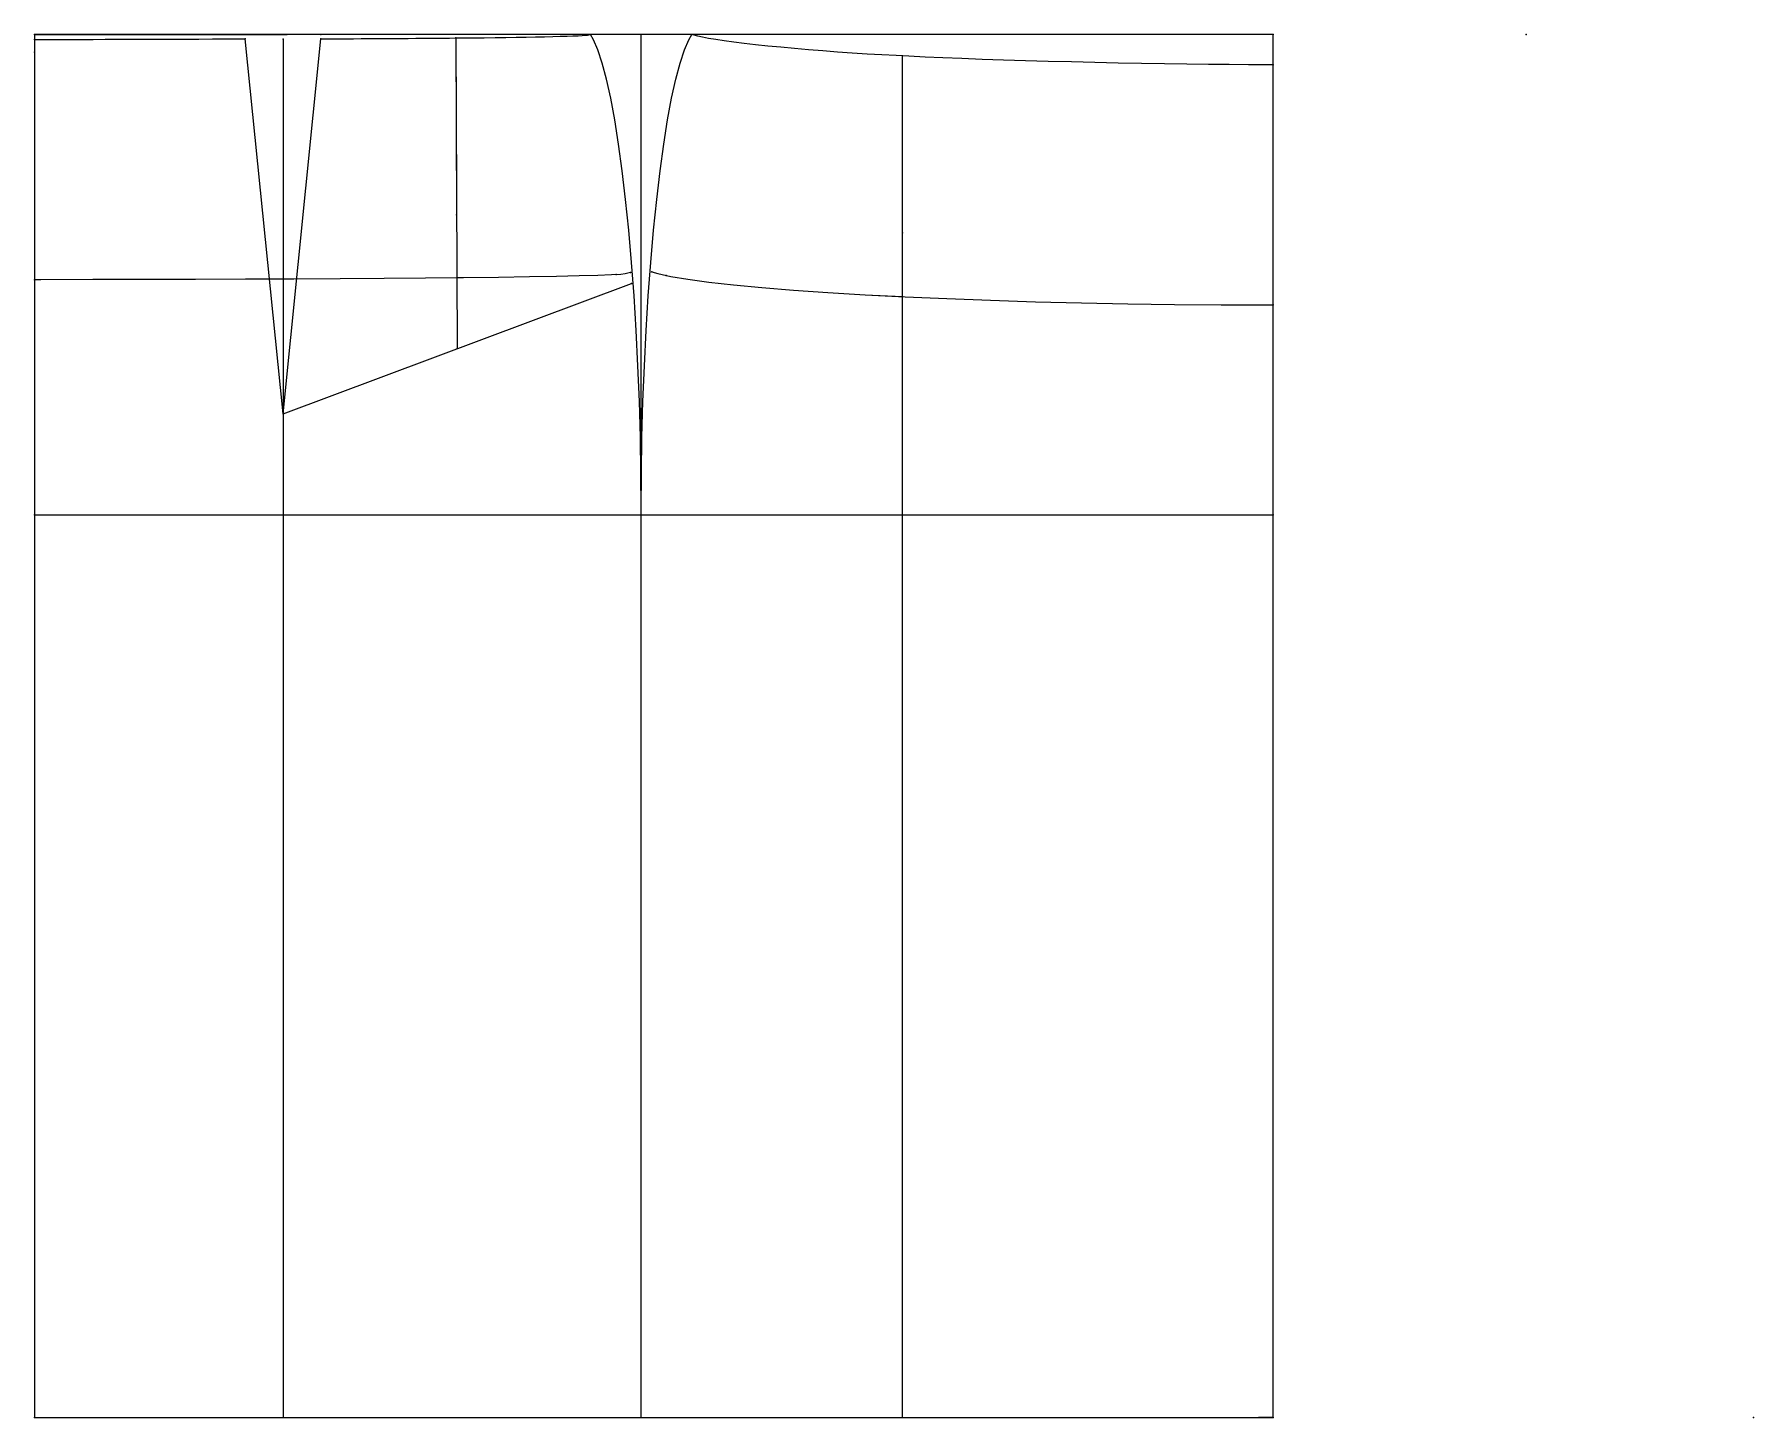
# Model space of a CAD drawing. Extents: x 0 to 680, y -547 to 0.
import ezdxf

# ---------------------------------------------------------------- set-up
doc = ezdxf.new("R2010")
doc.units = 0

msp = doc.modelspace()

# ---------------------------------------------------------------- linework, layer by layer
for p, q in [((0, 0), (100, 0)), ((0, 0), (100, 0)), ((0, 0), (0, -547)), ((490, 0), (0, 0)), ((0, 0), (100, 0)), ((0, 0), (100, 0)), ((0, 0), (100, 0)), ((0, 0), (100, 0)), ((0, 0), (100, 0)), ((0, 0), (100, 0)), ((0, 0), (100, 0)), ((0, 0), (100, 0)), ((0, 0), (100, 0)), ((0, 0), (100, 0)), ((0, 0), (100, 0)), ((0, 0), (100, 0)), ((0, 0), (100, 0)), ((0, 0), (100, 0)), ((0, 0), (100, 0)), ((0, 0), (100, 0)), ((240, -547), (240, 0)), ((490, -547), (490, 0)), ((98.341095, -150), (83.341225, -1.762656)), ((98.34082, -150), (113.340691, -1.762656)), ((98.340958, -1.825336), (98.340958, -547)), ((166.676453, -1.415397), (167.259155, -124.229172)), ((166.676453, -1.415397), (167.008575, -71.414604)), ((166.676453, -1.415397), (167.008575, -71.414604)), ((343.333344, -78.531738), (343.333344, -8.531674)), ((343.333344, -78.531738), (343.333344, -8.531674)), ((343.333344, -547), (343.333344, -8.531738)), ((98.34082, -150), (236.17749, -98.458336)), ((0, -190), (490, -190)), ((0, -547), (490, -547)), ((490, -547), (484.216034, -547))]:
    msp.add_line(p, q)
for points in [[(166.676453, -1.415397), (169.176361, -1.393223), (173.542557, -1.351279), (177.896317, -1.303041), (182.200531, -1.248919), (186.418442, -1.189376), (190.514069, -1.124919), (194.452499, -1.056099), (198.200089, -0.983502), (201.724899, -0.907749), (204.996826, -0.829485), (207.988007, -0.749378), (210.672852, -0.668112), (213.028519, -0.586379), (215.034866, -0.504878), (216.674789, -0.424303), (217.934311, -0.345342), (218.802673, -0.268669), (219.272476, -0.194937), (220, 0)], [(240, -190), (240, -187.5), (239.919647, -173.553207), (239.679291, -159.420059), (239.28096, -145.221161), (238.728073, -131.077713), (238.02533, -117.110237), (237.178741, -103.437981), (236.195526, -90.177589), (235.084061, -77.44223), (233.853851, -65.340485), (232.515366, -53.97559), (231.080048, -43.444611), (229.560135, -33.83733), (227.968582, -25.235697), (226.31897, -17.713091), (224.625397, -11.333775), (222.902283, -6.1521), (221.164368, -2.212311), (220, 0)], [(240, -190), (240, -187.5), (240.080353, -173.553207), (240.320709, -159.420059), (240.71904, -145.221161), (241.271927, -131.077713), (241.97467, -117.110237), (242.821259, -103.437981), (243.804474, -90.177589), (244.915939, -77.44223), (246.146149, -65.340485), (247.484634, -53.97559), (248.919952, -43.444611), (250.439865, -33.83733), (252.031418, -25.235697), (253.68103, -17.713091), (255.374603, -11.333775), (257.097717, -6.1521), (258.835632, -2.212311), (260, 0)], [(343.333344, -8.531674), (340.836517, -8.405737), (335.139343, -8.102157), (329.341644, -7.761194), (323.492828, -7.385759), (317.642792, -6.979056), (311.841461, -6.544552), (306.138336, -6.085956), (300.582092, -5.607179), (295.220123, -5.112309), (290.098145, -4.605564), (285.259857, -4.091269), (280.746582, -3.573813), (276.596832, -3.05761), (272.845886, -2.547062), (269.52594, -2.046526), (266.665161, -1.560276), (264.288055, -1.092458), (262.414825, -0.647062), (260, 0)], [(0, -2), (2.5, -2), (4.950129, -1.999032), (7.842597, -1.996137), (11.152719, -1.991338), (14.852263, -1.984678), (18.909672, -1.976213), (23.290331, -1.966015), (27.95686, -1.954171), (32.869431, -1.940782), (37.986153, -1.925962), (43.263382, -1.909839), (48.656048, -1.892549), (54.118176, -1.87424), (59.603191, -1.855067), (65.064262, -1.835196), (70.454773, -1.814795), (75.728775, -1.794038), (80.841248, -1.773103), (83.341225, -1.762656)], [(113.340691, -1.762656), (115.840668, -1.752209), (118.187286, -1.741922), (120.71875, -1.729906), (123.413483, -1.716263), (126.248466, -1.70111), (129.199539, -1.684575), (132.241516, -1.6668), (135.34845, -1.647936), (138.493805, -1.628145), (141.650787, -1.607595), (144.792435, -1.586462), (147.891953, -1.564925), (150.922882, -1.543169), (153.859406, -1.521379), (156.676437, -1.499741), (159.34993, -1.478441), (161.857086, -1.457658), (164.176544, -1.437571), (166.676453, -1.415397)], [(490, -12), (487.5, -12), (480.259949, -11.985742), (472.516327, -11.943089), (464.335144, -11.872406), (455.786316, -11.774296), (446.942627, -11.649594), (437.879608, -11.499367), (428.674591, -11.324894), (419.406128, -11.127666), (410.153168, -10.909364), (400.994781, -10.671849), (392.009033, -10.417151), (383.272675, -10.147442), (374.860168, -9.865021), (366.843262, -9.572297), (359.290436, -9.271772), (352.266113, -8.966007), (345.83017, -8.657611), (343.333344, -8.531674)], [(235.791992, -94.119873), (233.642899, -94.695717), (231.90036, -94.908249), (228.274017, -95.11898), (222.794815, -95.326103), (215.50946, -95.527855), (206.480118, -95.722519), (195.783829, -95.908424), (183.511841, -96.083992), (169.768921, -96.247726), (154.672195, -96.398232), (138.35051, -96.53421), (120.943222, -96.654518), (102.598755, -96.758118), (83.473526, -96.844131), (63.730774, -96.911819), (43.539093, -96.960609), (23.070633, -96.990082), (2.5, -96.999992), (0, -97)], [(235.791992, -94.119873), (233.642899, -94.695717), (231.90036, -94.908249), (228.274017, -95.11898), (222.794815, -95.326103), (215.50946, -95.527855), (206.480118, -95.722519), (195.783829, -95.908424), (183.511841, -96.083992), (169.768921, -96.247726), (167.126511, -96.274071)], [(244.225006, -93.925217), (246.639832, -94.572266), (251.748688, -95.71888), (258.473206, -96.855728), (266.755981, -97.973099), (276.526428, -99.061455), (287.701141, -100.111519), (300.184814, -101.114326), (313.87088, -102.06134), (328.642578, -102.94445), (343.333344, -103.702446)], [(244.225006, -93.925217), (246.639832, -94.572266), (251.748688, -95.71888), (258.473206, -96.855728), (266.755981, -97.973099), (276.526428, -99.061455), (287.701141, -100.111519), (300.184814, -101.114326), (313.87088, -102.06134), (328.642578, -102.94445), (344.373962, -103.756142), (360.930786, -104.489502), (378.171722, -105.138237), (395.949707, -105.696846), (414.113159, -106.160545), (432.50708, -106.525391), (450.974396, -106.788254), (469.357635, -106.946915), (487.5, -106.999992), (490, -107)], [(92.958061, -96.801476), (83.473526, -96.844131), (63.730774, -96.911819), (43.539093, -96.960609), (23.070633, -96.990082), (2.5, -96.999992), (0, -97)], [(167.126511, -96.274071), (154.672195, -96.398232), (138.35051, -96.53421), (120.943222, -96.654518), (103.728882, -96.751732)], [(343.333344, -103.702446), (344.373962, -103.756142), (360.930786, -104.489502), (378.171722, -105.138237), (395.949707, -105.696846), (414.113159, -106.160545), (432.50708, -106.525391), (450.974396, -106.788254), (469.357635, -106.946915), (487.5, -106.999992), (490, -107)]]:
    msp.add_lwpolyline(points)
for p in [(0, 0), (0, 0), (0, 0), (0, 0), (0, 0), (0, 0), (0, 0), (0, 0), (0, 0), (0, 0), (0, 0), (0, 0), (0, 0), (0, 0), (0, 0), (0, 0), (0, 0), (0, 0), (0, 0), (0, 0), (0, 0), (0, 0), (0, 0), (0, 0), (0, 0), (0, 0), (0, 0), (0, 0), (0, 0), (83.333328, 0), (98.333328, 0), (113.333328, 0), (220, 0), (240, 0), (260, 0), (490, 0), (590, 0), (0, -2), (83.341225, -1.762656), (98.340958, -1.825336), (113.340691, -1.762656), (166.676453, -1.415397), (166.676453, -1.415397), (166.676453, -1.415397), (0, -7), (343.333344, -8.531674), (343.333344, -8.531674), (343.333344, -8.531738), (490, -12), (167.008575, -71.414604), (343.333344, -78.531738), (230.099792, -95.012886), (235.791992, -94.119873), (244.225006, -93.925217), (0, -97), (92.958069, -96.802246), (103.728882, -96.752441), (167.126511, -96.273438), (167.126511, -96.273438), (236.17749, -98.458336), (249.84407, -95.291412), (343.333344, -103.702637), (490, -107), (167.259155, -124.229172), (98.34082, -150), (0, -190), (98.34082, -190), (240, -190), (490, -190), (0, -547), (98.340958, -547), (240, -547), (490, -547), (680, -547)]:
    msp.add_point(p)

doc.saveas('drawing.dxf')
